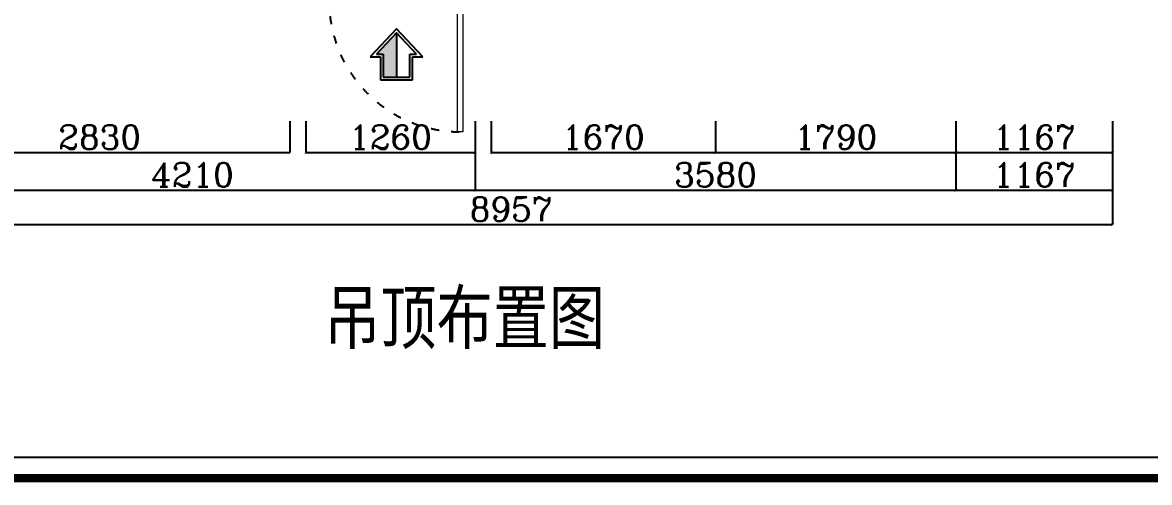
# Model space of a CAD drawing. Header units: millimetres. Extents: x 512961 to 915856, y -1268271 to -458543.
# Drawn here: x 860275 to 868665, y -1162809 to -1159384 of the extents above; entities that cross this region are included whole.
import ezdxf

# ---------------------------------------------------------------- set-up
doc = ezdxf.new("R2010")
doc.units = ezdxf.units.MM
doc.header["$MEASUREMENT"] = 0
doc.header["$PDMODE"] = 3
doc.linetypes.add('ACAD_ISO03W100', pattern=[30, 12, -18])
doc.layers.get('0').update_dxf_attribs({"linetype": 'CONTINUOUS'})
doc.layers.get('DEFPOINTS').update_dxf_attribs({"linetype": 'CONTINUOUS'})
for name, color, linetype in [('0-ELV-01-细实线', 1, 'CONTINUOUS'), ('txt', 7, 'CONTINUOUS'), ('图例-电', 7, 'CONTINUOUS')]:
    doc.layers.add(name, color=color, linetype=linetype)
doc.layers.add('门窗', color=4, linetype='CONTINUOUS', lineweight=13)
doc.styles.add('HZXY', font='complex.shx', dxfattribs={"bigfont": 'HZXY.shx'})
doc.styles.get("Standard").update_dxf_attribs({"font": 'complex.shx', "bigfont": 'hzxy.shx'})
doc.dimstyles.new('LMDIM40', dxfattribs={"dimtxt": 80, "dimasz": 20, "dimexe": 0, "dimexo": 0, "dimgap": 25, "dimtad": 1, "dimdec": 0, "dimzin": 0, "dimdsep": 46, "dimtxsty": 'Standard', "dimblk1": 'DOT', "dimblk2": 'DOT', "dimsah": 1, "dimcen": 0, "dimclrd": 2, "dimclre": 2, "dimclrt": 2, "dimadec": 0, "dimazin": 0, "dimtfac": 1, "dimtdec": 0, "dimtmove": 2, "dimatfit": 3, "dimldrblk": 'DOT', "dimfxl": 1, "dimtolj": 1, "dimtzin": 0, "dimarcsym": 0})

# ---------------------------------------------------------------- blocks, each defined once
blk = doc.blocks.new('A$C6B6B2ED4')
at = {"linetype": 'ByBlock'}
h = blk.add_hatch(color=256, dxfattribs=at)
h.dxf.hatch_style = 2
h.paths.add_polyline_path([(29.2, 196.2), (359.2, 196.2), (359.2, 296.2), (189.2, 296.2), (189.2, 346.2)])
for p, q in [((0, 196.2), (209.2, 392.3)), ((29.2, 196.2), (189.2, 346.2)), ((189.2, 346.2), (189.2, 296.2)), ((209.2, 392.3), (209.2, 316.2)), ((189.2, 296.2), (359.2, 296.2)), ((209.2, 316.2), (379.2, 316.2)), ((359.2, 296.2), (359.2, 96.2)), ((379.2, 316.2), (379.2, 76.2)), ((209.2, 0), (0, 196.2)), ((29.2, 196.2), (359.2, 196.2)), ((189.2, 46.2), (29.2, 196.2)), ((189.2, 96.2), (189.2, 46.2)), ((359.2, 96.2), (189.2, 96.2)), ((209.2, 76.2), (209.2, 0)), ((379.2, 76.2), (209.2, 76.2))]:
    blk.add_line(p, q, dxfattribs=at)
blk = doc.blocks.new('_ArchTick')
at = {"color": 0, "linetype": 'ByBlock', "const_width": 0.15}
blk.add_lwpolyline([(-0.5, -0.5), (0.5, 0.5)], dxfattribs=at)
blk = doc.blocks.new('*D613')
at = {"layer": 'DEFPOINTS', "color": 0}
for p in [(859433.7, -1160117.6), (862263.7, -1160117.6), (862263.7, -1160352.6)]:
    blk.add_point(p, dxfattribs=at)
at = {"layer": 'txt', "color": 2, "lineweight": -2}
for p, q in [((859433.7, -1160117.6), (859433.7, -1160352.6)), ((862263.7, -1160117.6), (862263.7, -1160352.6)), ((859433.7, -1160352.6), (862263.7, -1160352.6))]:
    blk.add_line(p, q, dxfattribs=at)
at = {"layer": 'txt', "color": 2, "lineweight": -2, "xscale": 20, "yscale": 20, "zscale": 20, "rotation": 180}
blk.add_blockref('_ArchTick', (859433.7, -1160352.6), dxfattribs=at)
at = {"layer": 'txt', "color": 2, "lineweight": -2, "xscale": 20, "yscale": 20, "zscale": 20}
blk.add_blockref('_ArchTick', (862263.7, -1160352.6), dxfattribs=at)
at = {"layer": 'txt', "color": 2, "insert": (860848.7, -1160237.6), "char_height": 180, "attachment_point": 5}
blk.add_mtext('\\A1;2830', dxfattribs=at)
blk = doc.blocks.new('_DOT')
at = {"color": 0, "linetype": 'ByBlock'}
blk.add_line((-0.5, 0), (-1, 0), dxfattribs=at)
at = {"color": 0, "linetype": 'ByBlock', "const_width": 0.5}
blk.add_lwpolyline([(-0.25, 0, 1), (0.25, 0, 1)], format="xyb", close=True, dxfattribs=at)
blk = doc.blocks.new('DOT')
at = {"color": 0, "linetype": 'ByBlock'}
blk.add_line((-0.35, 0), (-1, 0), dxfattribs=at)
at = {"color": 0, "linetype": 'ByBlock', "const_width": 0.35}
blk.add_lwpolyline([(-0.175, 0, 1), (0.175, 0, 1)], format="xyb", close=True, dxfattribs=at)
blk = doc.blocks.new('*D614')
at = {"layer": 'DEFPOINTS', "color": 0}
for p in [(862383.7, -1160117.6), (863643.9, -1160117.6), (863643.9, -1160352.6)]:
    blk.add_point(p, dxfattribs=at)
at = {"layer": 'txt', "color": 2, "lineweight": -2}
for p, q in [((862383.7, -1160117.6), (862383.7, -1160352.6)), ((863643.9, -1160117.6), (863643.9, -1160352.6)), ((862383.7, -1160352.6), (863643.9, -1160352.6))]:
    blk.add_line(p, q, dxfattribs=at)
at = {"layer": 'txt', "color": 2, "lineweight": -2, "xscale": 20, "yscale": 20, "zscale": 20, "rotation": 180}
blk.add_blockref('_ArchTick', (862383.7, -1160352.6), dxfattribs=at)
at = {"layer": 'txt', "color": 2, "lineweight": -2, "xscale": 20, "yscale": 20, "zscale": 20}
blk.add_blockref('_ArchTick', (863643.9, -1160352.6), dxfattribs=at)
at = {"layer": 'txt', "color": 2, "insert": (863013.8, -1160237.6), "char_height": 180, "attachment_point": 5}
blk.add_mtext('\\A1;1260', dxfattribs=at)
blk = doc.blocks.new('*D615')
at = {"layer": 'DEFPOINTS', "color": 0}
for p in [(863763.9, -1160117.6), (865433.9, -1160117.6), (865433.9, -1160352.6)]:
    blk.add_point(p, dxfattribs=at)
at = {"layer": 'txt', "color": 2, "lineweight": -2}
for p, q in [((863763.9, -1160117.6), (863763.9, -1160352.6)), ((865433.9, -1160117.6), (865433.9, -1160352.6)), ((863763.9, -1160352.6), (865433.9, -1160352.6))]:
    blk.add_line(p, q, dxfattribs=at)
at = {"layer": 'txt', "color": 2, "lineweight": -2, "xscale": 20, "yscale": 20, "zscale": 20, "rotation": 180}
blk.add_blockref('_ArchTick', (863763.9, -1160352.6), dxfattribs=at)
at = {"layer": 'txt', "color": 2, "lineweight": -2, "xscale": 20, "yscale": 20, "zscale": 20}
blk.add_blockref('_ArchTick', (865433.9, -1160352.6), dxfattribs=at)
at = {"layer": 'txt', "color": 2, "insert": (864598.9, -1160237.6), "char_height": 180, "attachment_point": 5}
blk.add_mtext('\\A1;1670', dxfattribs=at)
blk = doc.blocks.new('*D616')
at = {"layer": 'DEFPOINTS', "color": 0}
for p in [(865433.9, -1160117.6), (867223.9, -1160117.6), (867223.9, -1160352.6)]:
    blk.add_point(p, dxfattribs=at)
at = {"layer": 'txt', "color": 2, "lineweight": -2}
for p, q in [((865433.9, -1160117.6), (865433.9, -1160352.6)), ((867223.9, -1160117.6), (867223.9, -1160352.6)), ((865433.9, -1160352.6), (867223.9, -1160352.6))]:
    blk.add_line(p, q, dxfattribs=at)
at = {"layer": 'txt', "color": 2, "lineweight": -2, "xscale": 20, "yscale": 20, "zscale": 20, "rotation": 180}
blk.add_blockref('_ArchTick', (865433.9, -1160352.6), dxfattribs=at)
at = {"layer": 'txt', "color": 2, "lineweight": -2, "xscale": 20, "yscale": 20, "zscale": 20}
blk.add_blockref('_ArchTick', (867223.9, -1160352.6), dxfattribs=at)
at = {"layer": 'txt', "color": 2, "insert": (866328.9, -1160237.6), "char_height": 180, "attachment_point": 5}
blk.add_mtext('\\A1;1790', dxfattribs=at)
blk = doc.blocks.new('*D617')
at = {"layer": 'DEFPOINTS', "color": 0}
for p in [(867223.9, -1160117.6), (868390.6, -1160117.6), (868390.6, -1160352.6)]:
    blk.add_point(p, dxfattribs=at)
at = {"layer": 'txt', "color": 2, "lineweight": -2}
for p, q in [((867223.9, -1160117.6), (867223.9, -1160352.6)), ((868390.6, -1160117.6), (868390.6, -1160352.6)), ((867223.9, -1160352.6), (868390.6, -1160352.6))]:
    blk.add_line(p, q, dxfattribs=at)
at = {"layer": 'txt', "color": 2, "lineweight": -2, "xscale": 20, "yscale": 20, "zscale": 20, "rotation": 180}
blk.add_blockref('_ArchTick', (867223.9, -1160352.6), dxfattribs=at)
at = {"layer": 'txt', "color": 2, "lineweight": -2, "xscale": 20, "yscale": 20, "zscale": 20}
blk.add_blockref('_ArchTick', (868390.6, -1160352.6), dxfattribs=at)
at = {"layer": 'txt', "color": 2, "insert": (867807.2, -1160237.6), "char_height": 180, "attachment_point": 5}
blk.add_mtext('\\A1;1167', dxfattribs=at)
blk = doc.blocks.new('*D651')
at = {"layer": 'DEFPOINTS', "color": 0}
for p in [(859433.7, -1160182.6), (863643.9, -1160182.6), (863643.9, -1160633.6)]:
    blk.add_point(p, dxfattribs=at)
at = {"layer": 'txt', "color": 2, "lineweight": -2}
for p, q in [((859433.7, -1160182.6), (859433.7, -1160633.6)), ((863643.9, -1160182.6), (863643.9, -1160633.6)), ((859433.7, -1160633.6), (863643.9, -1160633.6))]:
    blk.add_line(p, q, dxfattribs=at)
at = {"layer": 'txt', "color": 2, "lineweight": -2, "xscale": 20, "yscale": 20, "zscale": 20, "rotation": 180}
blk.add_blockref('_ArchTick', (859433.7, -1160633.6), dxfattribs=at)
at = {"layer": 'txt', "color": 2, "lineweight": -2, "xscale": 20, "yscale": 20, "zscale": 20}
blk.add_blockref('_ArchTick', (863643.9, -1160633.6), dxfattribs=at)
at = {"layer": 'txt', "color": 2, "insert": (861538.8, -1160518.6), "char_height": 180, "attachment_point": 5}
blk.add_mtext('\\A1;4210', dxfattribs=at)
blk = doc.blocks.new('*D652')
at = {"layer": 'DEFPOINTS', "color": 0}
for p in [(863643.9, -1160182.6), (867223.9, -1160182.6), (867223.9, -1160633.6)]:
    blk.add_point(p, dxfattribs=at)
at = {"layer": 'txt', "color": 2, "lineweight": -2}
for p, q in [((863643.9, -1160182.6), (863643.9, -1160633.6)), ((867223.9, -1160182.6), (867223.9, -1160633.6)), ((863643.9, -1160633.6), (867223.9, -1160633.6))]:
    blk.add_line(p, q, dxfattribs=at)
at = {"layer": 'txt', "color": 2, "lineweight": -2, "xscale": 20, "yscale": 20, "zscale": 20, "rotation": 180}
blk.add_blockref('_ArchTick', (863643.9, -1160633.6), dxfattribs=at)
at = {"layer": 'txt', "color": 2, "lineweight": -2, "xscale": 20, "yscale": 20, "zscale": 20}
blk.add_blockref('_ArchTick', (867223.9, -1160633.6), dxfattribs=at)
at = {"layer": 'txt', "color": 2, "insert": (865433.9, -1160518.6), "char_height": 180, "attachment_point": 5}
blk.add_mtext('\\A1;3580', dxfattribs=at)
blk = doc.blocks.new('*D653')
at = {"layer": 'DEFPOINTS', "color": 0}
for p in [(867223.9, -1160182.6), (868390.6, -1160182.6), (868390.6, -1160633.6)]:
    blk.add_point(p, dxfattribs=at)
at = {"layer": 'txt', "color": 2, "lineweight": -2}
for p, q in [((867223.9, -1160182.6), (867223.9, -1160633.6)), ((868390.6, -1160182.6), (868390.6, -1160633.6)), ((867223.9, -1160633.6), (868390.6, -1160633.6))]:
    blk.add_line(p, q, dxfattribs=at)
at = {"layer": 'txt', "color": 2, "lineweight": -2, "xscale": 20, "yscale": 20, "zscale": 20, "rotation": 180}
blk.add_blockref('_ArchTick', (867223.9, -1160633.6), dxfattribs=at)
at = {"layer": 'txt', "color": 2, "lineweight": -2, "xscale": 20, "yscale": 20, "zscale": 20}
blk.add_blockref('_ArchTick', (868390.6, -1160633.6), dxfattribs=at)
at = {"layer": 'txt', "color": 2, "insert": (867807.2, -1160518.6), "char_height": 180, "attachment_point": 5}
blk.add_mtext('\\A1;1167', dxfattribs=at)
blk = doc.blocks.new('*D654')
at = {"layer": 'DEFPOINTS', "color": 0}
for p in [(859433.7, -1160117.6), (868390.6, -1160117.6), (868390.6, -1160889.1)]:
    blk.add_point(p, dxfattribs=at)
at = {"layer": 'txt', "color": 2, "lineweight": -2}
for p, q in [((859433.7, -1160117.6), (859433.7, -1160889.1)), ((868390.6, -1160117.6), (868390.6, -1160889.1)), ((859433.7, -1160889.1), (868390.6, -1160889.1))]:
    blk.add_line(p, q, dxfattribs=at)
at = {"layer": 'txt', "color": 2, "lineweight": -2, "xscale": 20, "yscale": 20, "zscale": 20, "rotation": 180}
blk.add_blockref('_ArchTick', (859433.7, -1160889.1), dxfattribs=at)
at = {"layer": 'txt', "color": 2, "lineweight": -2, "xscale": 20, "yscale": 20, "zscale": 20}
blk.add_blockref('_ArchTick', (868390.6, -1160889.1), dxfattribs=at)
at = {"layer": 'txt', "color": 2, "insert": (863912.2, -1160774.1), "char_height": 180, "attachment_point": 5}
blk.add_mtext('\\A1;8957', dxfattribs=at)

msp = doc.modelspace()

# ---------------------------------------------------------------- linework, layer by layer
at = {"const_width": 63.4}
msp.add_lwpolyline([(853453.6, -1162777.7), (876351.9, -1162776.5), (876351.9, -1146157.8), (853453.6, -1146159)], close=True, dxfattribs=at)
at = {"color": 4}
msp.add_lwpolyline([(853612.7, -1146328.6), (853612.7, -1162621.9), (872817.5, -1162620.7), (872817.5, -1146327.3)], close=True, dxfattribs=at)
at = {"layer": '0-ELV-01-细实线', "color": 251, "linetype": 'ACAD_ISO03W100', "ltscale": 5}
msp.add_arc((863533.7, -1159221.1), 976.9, 186.79249, 271.17315, dxfattribs=at)
at = {"layer": '门窗'}
msp.add_lwpolyline([(863513.7, -1160197.7), (863513.7, -1159207.7), (863553.7, -1159207.7), (863553.7, -1160197.7), (863513.7, -1160197.7)], dxfattribs=at)

# ---------------------------------------------------------------- block references
at = {"layer": '图例-电', "xscale": -1, "rotation": 90}
msp.add_blockref('A$C6B6B2ED4', (863254.9, -1159431.1), dxfattribs=at)

# ---------------------------------------------------------------- texts
at = {"insert": (862521.2, -1161375.1), "char_height": 164.616, "width": 10749.447, "attachment_point": 1, "style": 'HZXY'}
msp.add_mtext('{\\H2.673x;吊顶布置图}', dxfattribs=at)

# ---------------------------------------------------------------- dimensions: what is measured, and where the dimension line sits
at = {"layer": 'txt', "color": 2}
for base, p1, p2, picture, middle in [((862263.7, -1160352.6), (859433.7, -1160117.6), (862263.7, -1160117.6), '*D613', (860848.7, -1160237.6)), ((868390.6, -1160889.1), (859433.7, -1160117.6), (868390.6, -1160117.6), '*D654', (863912.2, -1160774.1)), ((863643.9, -1160352.6), (862383.7, -1160117.6), (863643.9, -1160117.6), '*D614', (863013.8, -1160237.6)), ((865433.9, -1160352.6), (863763.9, -1160117.6), (865433.9, -1160117.6), '*D615', (864598.9, -1160237.6)), ((867223.9, -1160352.6), (865433.9, -1160117.6), (867223.9, -1160117.6), '*D616', (866328.9, -1160237.6)), ((868390.6, -1160352.6), (867223.9, -1160117.6), (868390.6, -1160117.6), '*D617', (867807.2, -1160237.6)), ((863643.9, -1160633.6), (859433.7, -1160182.6), (863643.9, -1160182.6), '*D651', (861538.8, -1160518.6)), ((867223.9, -1160633.6), (863643.9, -1160182.6), (867223.9, -1160182.6), '*D652', (865433.9, -1160518.6)), ((868390.6, -1160633.6), (867223.9, -1160182.6), (868390.6, -1160182.6), '*D653', (867807.2, -1160518.6))]:
    dim = msp.add_linear_dim(base=base, p1=p1, p2=p2, dimstyle='LMDIM40', override={"dimtxt": 180, "dimblk": 'ArchTick', "dimsah": 0, "dimldrblk": 'DOT'}, dxfattribs=at)
    dim.commit()
    dim.dimension.update_dxf_attribs({"geometry": picture, "text_midpoint": middle})

doc.saveas('drawing.dxf')
